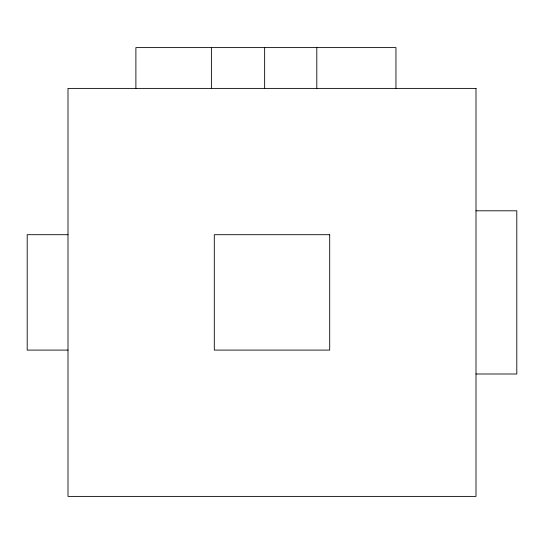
<?xml version="1.0" encoding="UTF-8"?>
<svg xmlns="http://www.w3.org/2000/svg" width="544" height="544" viewBox="0 0 544 544"><rect width="100%" height="100%" fill="white"/><g stroke="black" fill="none" stroke-linecap="round" stroke-linejoin="round"><path stroke-width="0.82" d="M476 210.8L516.8 210.8L516.8 374L476 374M68 234.702L27.2 234.702L27.2 350.098L68 350.098M395.957 88.4L395.957 47.6L135.891 47.6L135.891 88.4M316.805 47.6L316.805 88.4M264.642 47.6L264.642 88.4M211.392 47.6L211.392 88.4M476 88.4L68 88.4L68 496.4L476 496.4L476 88.4M329.698 234.702L214.302 234.702L214.302 350.098L329.698 350.098L329.698 234.702"/></g></svg>
